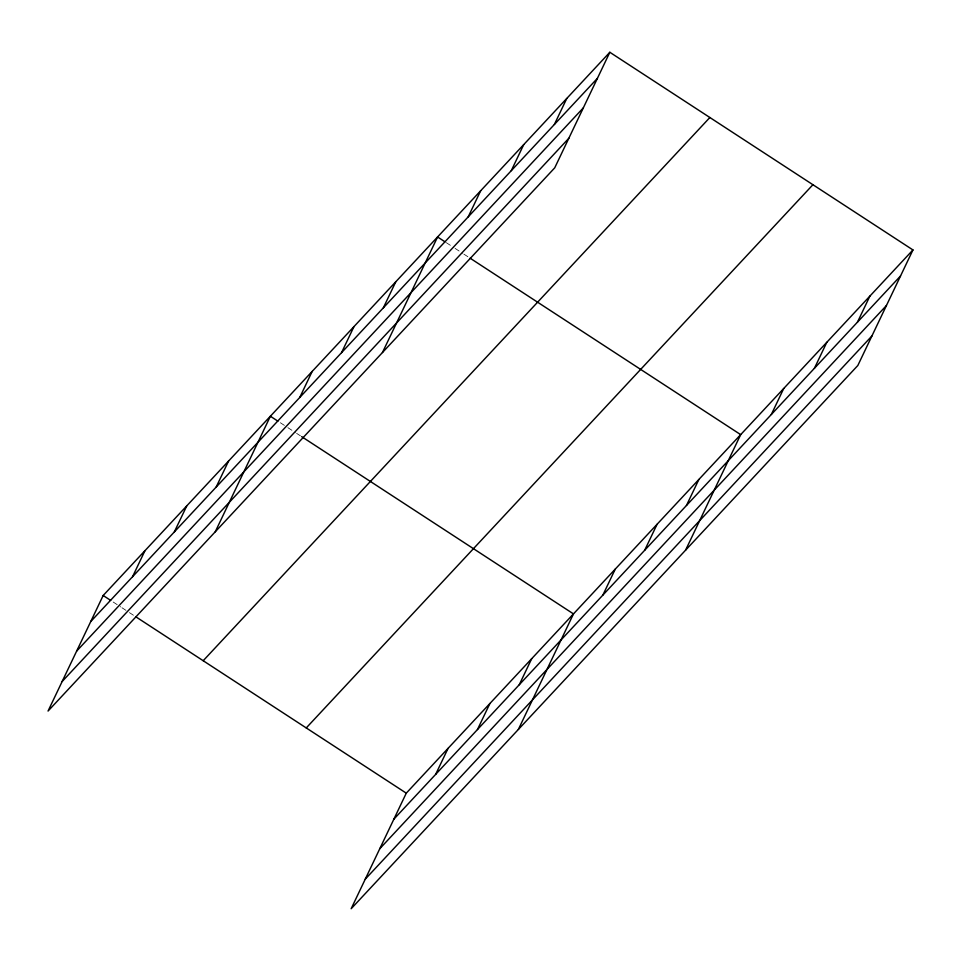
<?xml version="1.0" encoding="UTF-8"?>
<svg xmlns="http://www.w3.org/2000/svg" width="961" height="961" viewBox="0 0 961 961"><rect width="100%" height="100%" fill="white"/><g stroke="black" fill="none" stroke-linecap="round" stroke-linejoin="round"><path stroke-width="0.72" stroke-dasharray="4.8 3.6" d="M446.324 242.689L453.832 247.578M455.082 248.394L462.577 253.284M463.827 254.1L468.836 257.356M280.372 422.756L286.63 426.84M287.88 427.657L295.375 432.546M296.625 433.363L300.385 435.801M113.17 602.018L120.678 606.92M121.927 607.724L128.173 611.809M129.423 612.625L134.432 615.881"/><path stroke-width="1.44" d="M609.839 52.278L103.175 595.496L48.05 711.056L554.725 167.839L609.839 52.278L912.95 249.944L857.825 365.504L351.161 908.722L406.275 793.161L912.95 249.944M132.558 576.72L144.967 550.689M174.349 531.901L186.77 505.87M216.153 487.083L228.574 461.052M215.252 531.793L270.377 416.233L277.873 421.134M299.76 397.458L312.169 371.426M341.551 352.639L353.972 326.608M383.355 307.82L395.776 281.789M382.454 352.531L437.579 236.971L445.075 241.872M468.223 216.838L480.644 190.807M511.288 170.662L523.709 144.631M554.365 124.486L566.774 98.454M435.657 774.374L448.078 748.343M477.461 729.555L489.882 703.524M519.264 684.749L531.673 658.717M518.363 729.459L573.477 613.899L301.634 436.618M602.859 595.111L615.28 569.08M644.663 550.305L657.084 524.262M686.466 505.486L698.875 479.455M685.565 550.197L740.679 434.636L470.085 258.173M771.335 414.491L783.744 388.46M814.399 368.327L826.82 342.284M857.464 322.151L869.885 296.12M90.754 621.539L597.43 78.322M76.664 651.077L583.339 107.86M62.141 681.517L568.816 138.3M203.191 660.724L709.867 117.506M306.247 727.933L812.922 184.716M393.854 819.192L900.529 275.975M379.763 848.731L886.438 305.514M365.252 879.171L871.927 335.954M103.175 595.496L110.671 600.397M135.681 616.698L406.275 793.161"/></g></svg>
